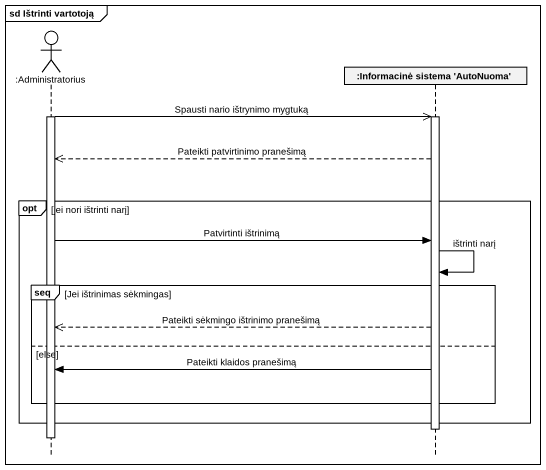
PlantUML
@startuml
mainframe sd Ištrinti vartotoją
hide footbox
actor ":Administratorius" as Administratorius
participant ":Informacinė sistema 'AutoNuoma'" as Informacinė_sistema

activate Administratorius
Administratorius ->> Informacinė_sistema : Spausti nario ištrynimo mygtuką
activate Informacinė_sistema
Informacinė_sistema -->> Administratorius : Pateikti patvirtinimo pranešimą
opt jei nori ištrinti narį
  Administratorius -> Informacinė_sistema : Patvirtinti ištrinimą
  Informacinė_sistema -> Informacinė_sistema : ištrinti narį
  group seq [Jei ištrinimas sėkmingas]
    Informacinė_sistema -->> Administratorius : Pateikti sėkmingo ištrinimo pranešimą
  else else
    Informacinė_sistema -> Administratorius : Pateikti klaidos pranešimą
  end
end
deactivate Informacinė_sistema
deactivate Administratorius
@enduml
